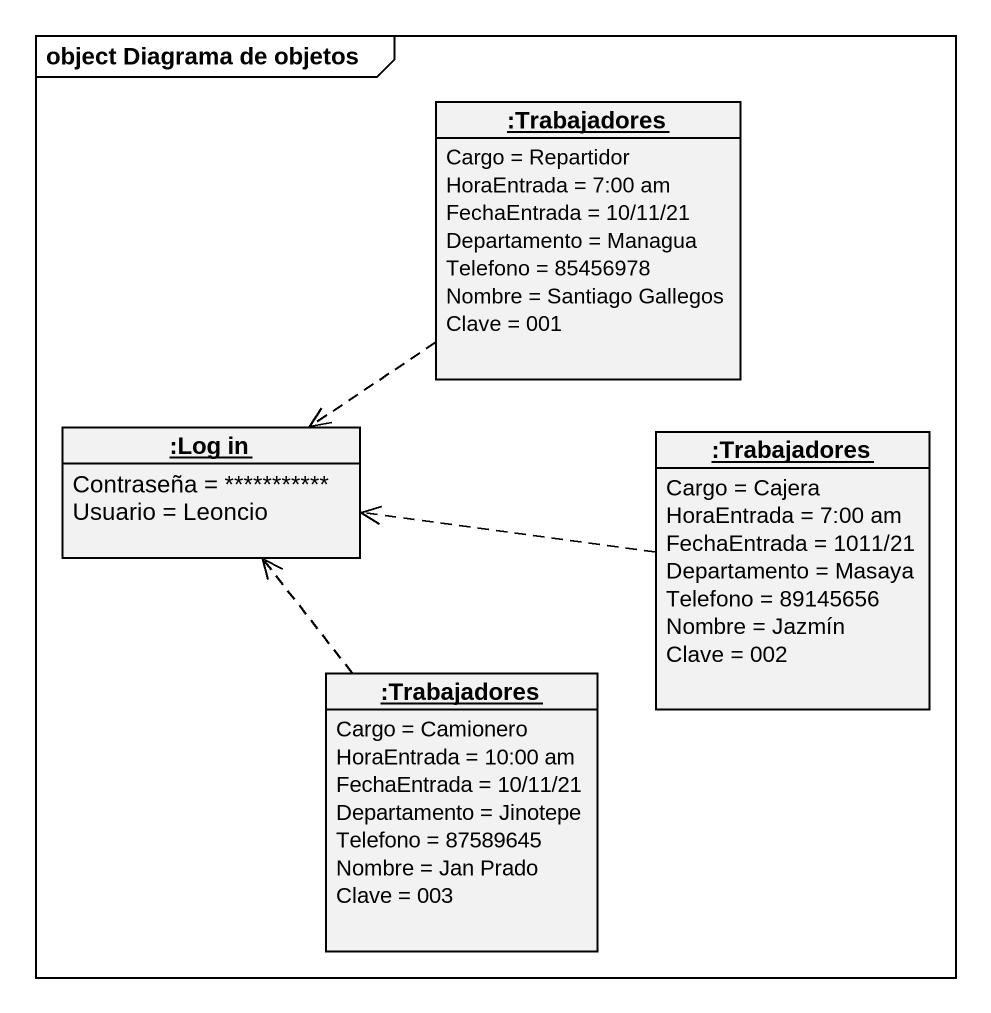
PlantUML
@startuml
mainframe object Diagrama de objetos
hide circle
hide empty members
object ":Trabajadores" as Trabajadores {
  Cargo = Repartidor
  HoraEntrada = 7:00 am
  FechaEntrada = 10/11/21
  Departamento = Managua
  Telefono = 85456978
  Nombre = Santiago Gallegos
  Clave = 001
}
object ":Log in" as Log_in {
  Contraseña = ~**~**~**~**~***
  Usuario = Leoncio
}
object ":Trabajadores" as Trabajadores_2 {
  Cargo = Cajera
  HoraEntrada = 7:00 am
  FechaEntrada = 1011/21
  Departamento = Masaya
  Telefono = 89145656
  Nombre = Jazmín
  Clave = 002
}
object ":Trabajadores" as Trabajadores_3 {
  Cargo = Camionero
  HoraEntrada = 10:00 am
  FechaEntrada = 10/11/21
  Departamento = Jinotepe
  Telefono = 87589645
  Nombre = Jan Prado
  Clave = 003
}
Trabajadores ..> Log_in
Trabajadores_2 .left.> Log_in
Trabajadores_3 .up.> Log_in
@enduml
